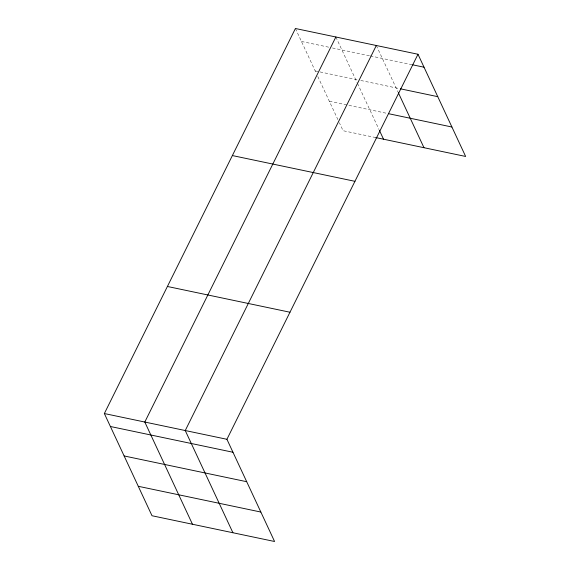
<?xml version="1.0" encoding="UTF-8"?>
<svg xmlns="http://www.w3.org/2000/svg" width="570" height="570" viewBox="0 0 570 570"><rect width="100%" height="100%" fill="white"/><g stroke="black" fill="none" stroke-linecap="round" stroke-linejoin="round"><path stroke-width="0.43" stroke-dasharray="2.85 2.14" d="M301.459 41.46L328.997 47.246M332.438 47.965L369.445 55.746M370.308 55.924L411.875 64.659M315.189 70.908L357.362 79.772M360.803 80.491L399.563 88.635M329.339 101.253L387.001 113.366M375.78 137.577L343.076 130.708L339.364 122.742M376.314 45.5L397.953 91.898M335.865 37L357.126 82.6M357.504 83.398L379.071 129.654M295.417 28.5L316.307 73.302M317.796 76.501L337.875 119.565"/><path stroke-width="0.85" d="M417.988 54.257L226.924 439.292L274.583 541.5L152.012 515.743L104.353 413.542L295.417 28.5L417.988 54.257L465.647 156.458L375.78 137.577M335.865 37L144.801 422.042L192.46 524.243M376.314 45.5L185.25 430.535L232.909 532.743M412.744 64.838L424.03 67.21M400.432 88.82L437.76 96.665M388.726 113.729L451.91 127.01M232.368 155.56L354.939 181.317M167.402 286.475L289.973 312.232M104.353 413.542L226.924 439.292M110.395 426.495L232.966 452.252M124.132 455.95L246.703 481.707M138.282 486.296L260.853 512.045M398.323 92.696L423.973 147.701M379.442 130.452L383.524 139.201"/></g></svg>
